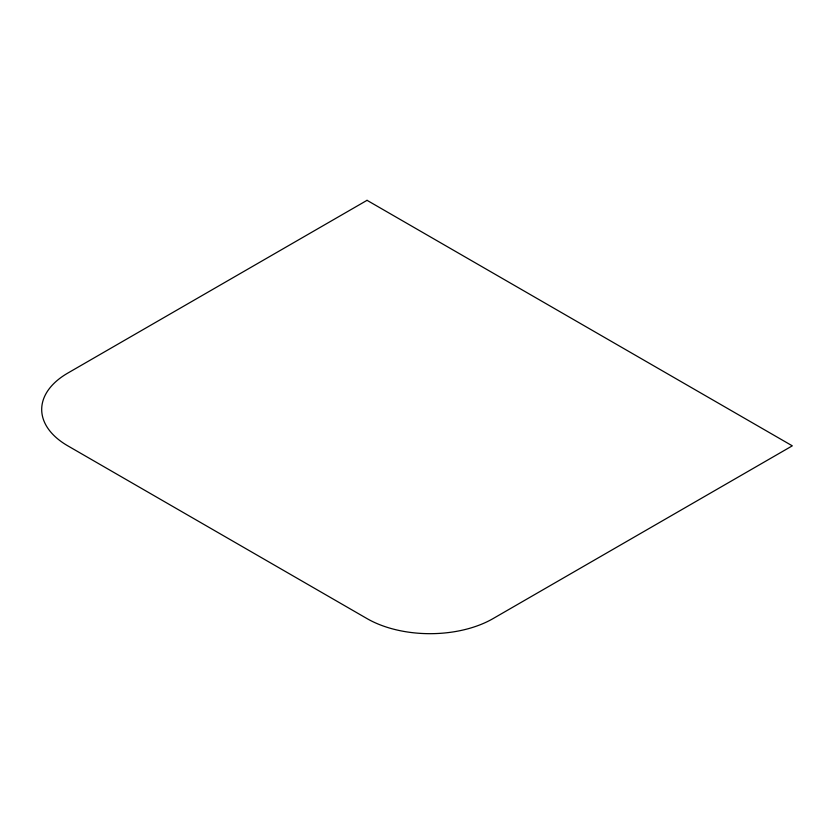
<?xml version="1.0" encoding="UTF-8"?>
<svg xmlns="http://www.w3.org/2000/svg" width="834" height="834" viewBox="0 0 834 834"><rect width="100%" height="100%" fill="white"/><g stroke="black" fill="none" stroke-linecap="round" stroke-linejoin="round"><path stroke-width="1.25" d="M367.043 200.327L67.794 373.09A89.092 51.437 0 0 0 67.794 445.836L367.043 618.609A89.092 51.437 0 0 0 493.05 618.609L792.3 445.836L367.043 200.327"/></g></svg>
